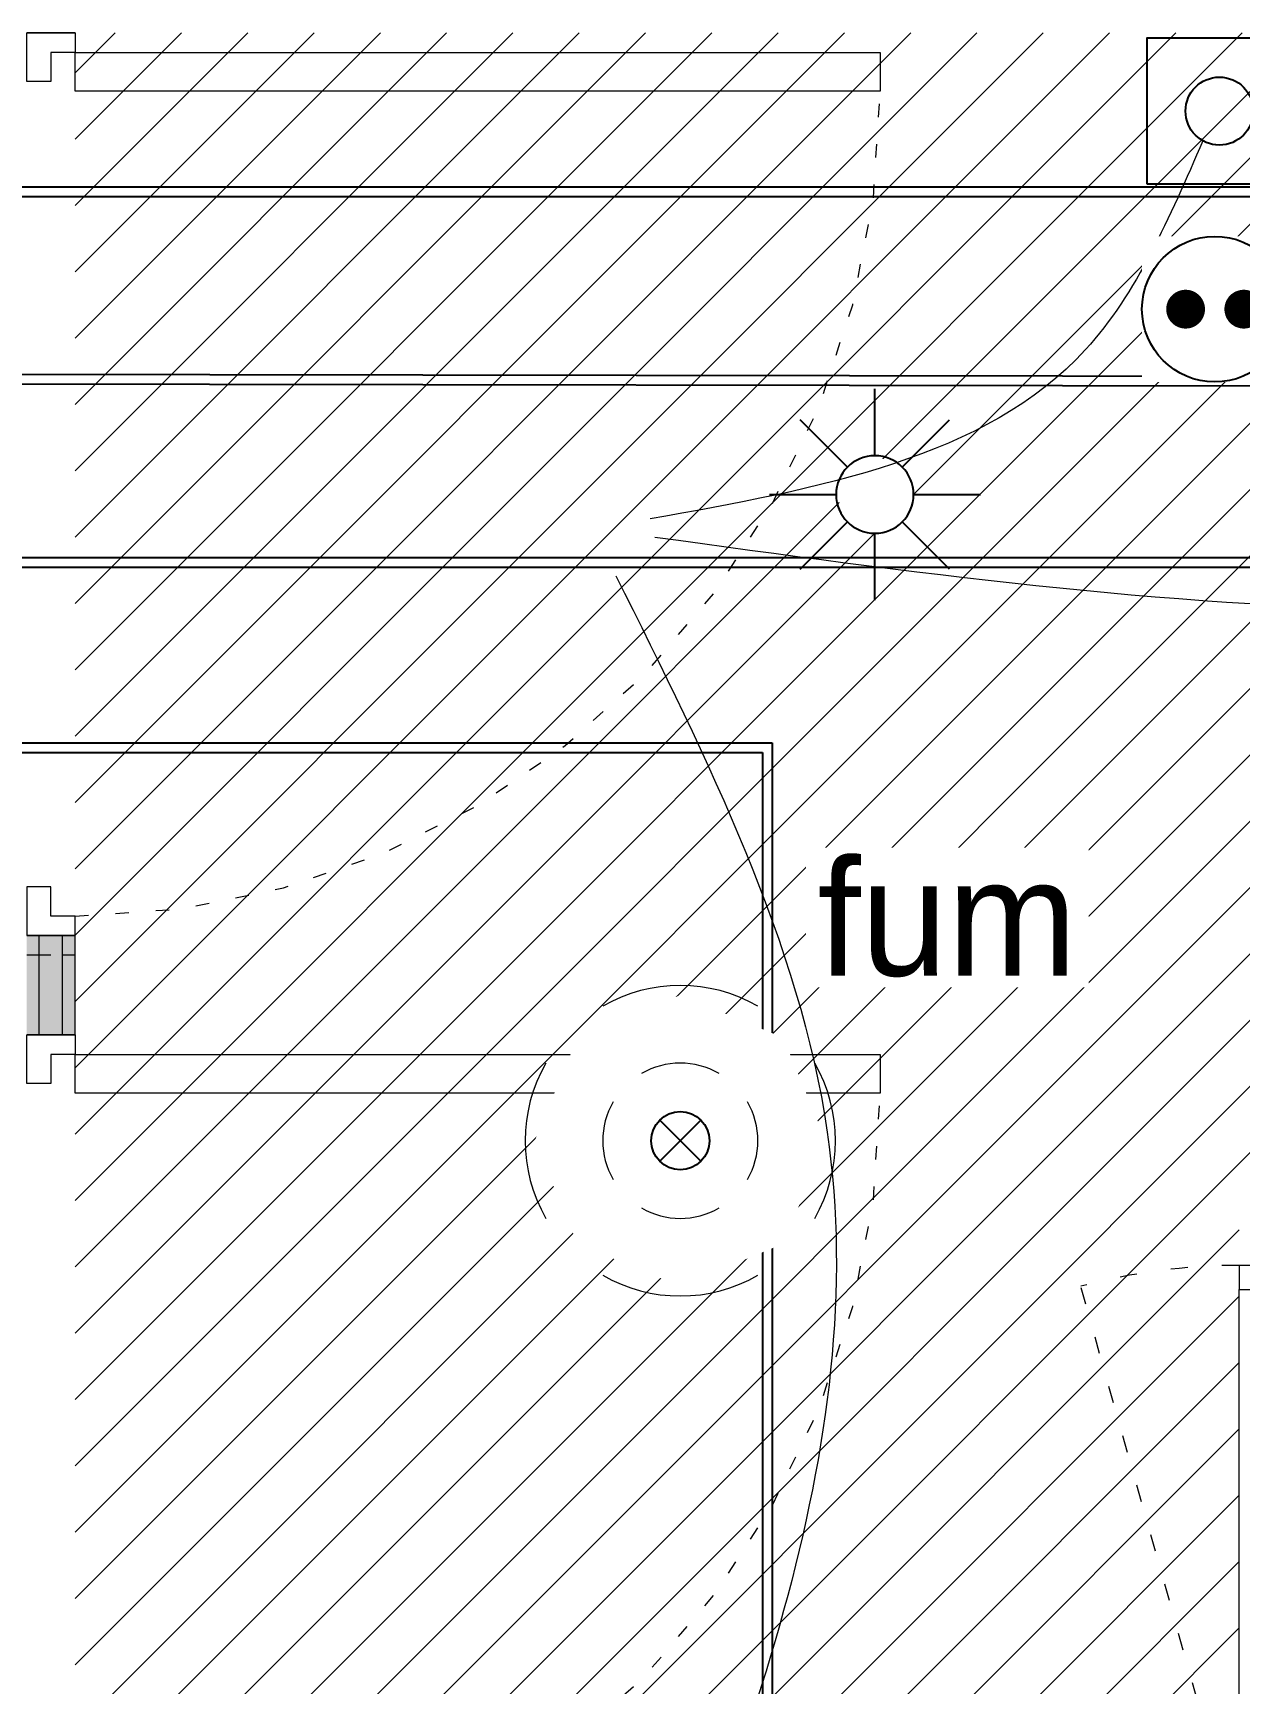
# Model space of a CAD drawing. Header units: centimetres. Extents: x 2666 to 9670, y 1889 to 5633.
# Drawn here: x 6451.9 to 6576.3, y 3964.4 to 4134.4 of the extents above; entities that cross this region are included whole.
import ezdxf

# ---------------------------------------------------------------- set-up
doc = ezdxf.new("R2010")
doc.units = ezdxf.units.CM
doc.header["$LTSCALE"] = 12.7
for name, pattern in [('Style de ligne -13', [0.295276, 0.19685, -0.098425]), ('Style de ligne -18', [0.328084, 0.109361, -0.218723]), ('Style de ligne -5', [0.41656, 0.13885, -0.27771])]:
    doc.linetypes.add(name, pattern=pattern)
for name, color, linetype, lineweight in [('B aménagement intérieur', 7, 'Continuous', 5), ('B Faux plafonds', 7, 'Continuous', 5), ('B GÈnÈral', 7, 'Continuous', 5), ('B Général', 7, 'Continuous', 5), ('C ANNOTATIONS-prestations', 7, 'Continuous', 5), ('F REMPLISSAGE-vert clair', 7, 'Continuous', 13), ('F REMPLISSAGE-vert clair-1', 7, 'Continuous', 5), ('F REMPLISSAGE-vert foncÈ', 7, 'Continuous', 5), ('F REMPLISSAGE-vert foncé', 7, 'Continuous', 13), ('prlm-ELEC-CFO', 1, 'Continuous', 25), ('prlm-ELEC-SSI', 1, 'Continuous', 25)]:
    doc.layers.add(name, color=color, linetype=linetype, lineweight=lineweight)
doc.layers.add('prlm-CHAUFF', color=4, linetype='Continuous')
doc.styles.add('Eurostile', font='')
doc.styles.add('prlm-elec-ssi', font='comic.ttf', dxfattribs={"height": 12})
doc.styles.get('Eurostile').set_extended_font_data('Eurostile')

# ---------------------------------------------------------------- blocks, each defined once
blk = doc.blocks.new('xi.SPOT')
at = {"color": 0, "lineweight": 5}
blk.add_wipeout([(-4, 0), (-2.83, -2.83), (0, -4), (2.83, -2.83), (4, 0), (2.83, 2.83), (0, 4), (-2.83, 2.83)], dxfattribs=at).dxf.layer = 'prlm-ELEC-CFO'
at = {"layer": 'prlm-ELEC-CFO', "color": 0, "linetype": 'ByBlock', "lineweight": -2, "flags": 128}
for points in [[(0, 10.88), (0, 4)], [(-7.69, 7.69), (-2.83, 2.83)], [(7.69, 7.69), (2.83, 2.83)], [(-10.88, 0), (-4, 0)], [(4, 0), (10.88, 0)], [(-2.83, -2.83), (-7.69, -7.69)], [(2.83, -2.83), (7.69, -7.69)], [(0, -4), (0, -10.88)]]:
    blk.add_lwpolyline(points, dxfattribs=at)
at = {"layer": 'prlm-ELEC-CFO', "color": 0, "linetype": 'ByBlock', "lineweight": -2}
blk.add_circle((0, 0), 4, dxfattribs=at)
blk = doc.blocks.new('xi.BP')
at = {"layer": 'prlm-ELEC-CFO', "color": 0, "flags": 128}
blk.add_lwpolyline([(-7.5, -7.5), (7.5, -7.5), (7.5, 7.5), (-7.5, 7.5)], close=True, dxfattribs=at)
at = {"layer": 'prlm-ELEC-CFO', "color": 0}
blk.add_circle((0, 0), 3.5, dxfattribs=at)
blk = doc.blocks.new('xi.FUM')
at = {"color": 0}
blk.add_wipeout([(-10.61, -10.61), (-15, 0), (-10.61, 10.61), (0, 15), (10.61, 10.61), (15, 0), (10.61, -10.61), (0, -15)], dxfattribs=at).dxf.layer = 'prlm-ELEC-SSI'
at = {"layer": 'prlm-ELEC-SSI', "color": 0}
for points in [[(-2.12, 2.12), (2.12, -2.12)], [(2.12, 2.12), (-2.12, -2.12)]]:
    blk.add_lwpolyline(points, dxfattribs=at)
blk.add_circle((0, 0), 3, dxfattribs=at)
at = {"layer": 'prlm-ELEC-SSI', "color": 0, "lineweight": 13}
for radius, start, end in [(16, 60, 120), (16, 150, 210), (8, 60, 120), (16, 330, 30), (8, 150, 210), (8, 330, 30), (8, 240, 300), (16, 240, 300)]:
    blk.add_arc((0, 0), radius, start, end, dxfattribs=at)
blk = doc.blocks.new('xi.PC')
at = {"color": 0, "lineweight": 5}
blk.add_wipeout([(-7.5, -7.5), (7.5, -7.5), (7.5, 7.5), (-7.5, 7.5)], dxfattribs=at).dxf.layer = 'prlm-ELEC-CFO'
at = {"layer": 'prlm-ELEC-CFO', "color": 0, "linetype": 'ByBlock', "lineweight": 5, "const_width": 2}
for points in [[(-4, 0, 1), (-2, 0, 1)], [(2, 0, 1), (4, 0, 1)]]:
    blk.add_lwpolyline(points, format="xyb", close=True, dxfattribs=at)
at = {"layer": 'prlm-ELEC-CFO', "color": 0, "linetype": 'ByBlock', "lineweight": -2}
blk.add_circle((0, 0), 7.5, dxfattribs=at)
blk = doc.blocks.new('Groupe-12-1')
at = {"layer": 'B Général', "flags": 128}
for points in [[(-31.46, -5.77), (-31.46, -0.77), (-28.96, -0.77), (-28.96, -3.27), (-26.46, -3.27), (-26.46, -5.77)], [(26.04, -0.77), (26.04, -3.27), (-28.96, -3.27), (-28.96, -0.77)], [(28.54, -5.77), (28.54, -0.77), (26.04, -0.77), (26.04, -3.27), (23.54, -3.27), (23.54, -5.77)]]:
    blk.add_lwpolyline(points, close=True, dxfattribs=at)
blk = doc.blocks.new('TE')
at = {"layer": 'B Général', "color": 7, "linetype": 'Style de ligne -5', "lineweight": 5}
blk.add_line((-31.46, -0.77), (26.39, 15.56), dxfattribs=at)
at = {"layer": 'B Général', "flags": 128}
blk.add_lwpolyline([(28.54, -5.77), (28.54, -25.77), (-31.46, -25.77), (-31.46, -5.77)], close=True, dxfattribs=at)
at = {"layer": 'B Général', "color": 7, "flags": 128}
blk.add_lwpolyline([(15.79, -14.77), (15.79, -25.77), (-16.46, -25.77), (-16.46, -14.77)], close=True, dxfattribs=at)
at = {"layer": 'B Général', "color": 7, "linetype": 'Style de ligne -5', "lineweight": 5}
blk.add_arc((-34.54, -0.77), 63.08, 359.9968, 14.9984, dxfattribs=at)
at = {"layer": 'B Général', "color": 7}
blk.add_blockref('Groupe-12-1', (0, 0), dxfattribs=at)
at = {"layer": 'B Général', "insert": (-0.34, -16.07), "char_height": 7.059, "width": 32.25, "attachment_point": 2, "line_spacing_factor": 0.894142, "style": 'Eurostile'}
blk.add_mtext('TE ', dxfattribs=at)
at = {"layer": 'C ANNOTATIONS-prestations', "insert": (-0.34, -14.77), "char_height": 4.706, "width": 32.25, "attachment_point": 8, "line_spacing_factor": 0.894142, "style": 'Eurostile'}
blk.add_mtext('60x20', dxfattribs=at)

msp = doc.modelspace()

# ---------------------------------------------------------------- hatches: boundary and pattern name
at = {"layer": 'B Faux plafonds', "linetype": 'Continuous', "lineweight": 5, "true_color": 0xaaaaaa}
h = msp.add_hatch(dxfattribs=at)
h.set_pattern_fill('F_P__SOFFITE', color=253, style=0, pattern_type=2)
h.set_pattern_definition([(45, (6912.988, 3882.9744), (-3.527778, 3.30729), [])])
h.paths.add_polyline_path([(6852.89, 3963.39), (6928.53, 3963.39), (6928.53, 4041.39), (6935.53, 4041.39), (6935.53, 4011.55), (7146.53, 4011.55), (7146.53, 4144.01), (7120.2, 4144.01), (7120.2, 4209.12), (6805.89, 4209.12), (6805.89, 4134.39), (6456.27, 4134.39), (6456.27, 3824.39), (6576.26, 3824.39), (6576.27, 4014.39), (6696.27, 4014.39), (6696.27, 4041.39), (6696.34, 4041.39), (6696.34, 4041.39), (6852.89, 4041.39)])

# ---------------------------------------------------------------- linework, layer by layer
at = {"layer": 'B aménagement intérieur', "color": 7, "linetype": 'Style de ligne -13', "lineweight": 5, "flags": 128}
for points in [[(6451.27, 4134.39), (6456.27, 4134.39)], [(6451.27, 4039.39), (6456.27, 4039.39)]]:
    msp.add_lwpolyline(points, dxfattribs=at)
at = {"layer": 'B GÈnÈral', "color": 9, "linetype": 'Continuous', "true_color": 0xc0dcc0}
for points in [[(6456.27, 4134.39), (6451.27, 4134.39), (6456.27, 4134.39), (6451.27, 4134.39)], [(6456.27, 4031.14), (6451.27, 4031.14), (6456.27, 4041.39), (6451.27, 4041.39)]]:
    msp.add_solid(points, dxfattribs=at)
at = {"layer": 'B Général', "color": 98, "linetype": 'Continuous', "lineweight": 13, "true_color": 0x004400}
for p, q in [((6456.27, 4134.39), (6451.27, 4134.39)), ((6456.27, 4134.39), (6451.27, 4134.39)), ((6456.27, 4134.39), (6456.27, 4134.39)), ((6456.27, 4041.39), (6451.27, 4041.39)), ((6456.27, 4031.14), (6456.27, 4041.39)), ((6456.27, 4031.14), (6451.27, 4031.14))]:
    msp.add_line(p, q, dxfattribs=at)
at = {"layer": 'B Général', "color": 7, "linetype": 'Continuous', "lineweight": 5, "flags": 128}
for points in [[(6456.27, 4134.39), (6456.27, 4132.39), (6453.77, 4132.39), (6453.77, 4129.39), (6451.27, 4129.39), (6451.27, 4134.39)], [(6456.27, 4041.39), (6456.27, 4043.39), (6453.77, 4043.39), (6453.77, 4046.39), (6451.27, 4046.39), (6451.27, 4041.39), (6451.27, 4041.39), (6451.27, 4041.39), (6455.55, 4041.39), (6455.55, 4041.39)], [(6456.27, 4031.14), (6456.27, 4029.14), (6453.77, 4029.14), (6453.77, 4026.14), (6451.27, 4026.14), (6451.27, 4031.14)]]:
    msp.add_lwpolyline(points, close=True, dxfattribs=at)
at = {"layer": 'B Général', "flags": 128}
for points in [[(6456.27, 4132.39), (6539.27, 4132.39), (6539.27, 4128.39), (6456.27, 4128.39)], [(6456.27, 4029.14), (6539.27, 4029.14), (6539.27, 4025.14), (6456.27, 4025.14)]]:
    msp.add_lwpolyline(points, close=True, dxfattribs=at)
at = {"layer": 'B Général', "linetype": 'Style de ligne -18', "lineweight": 5, "flags": 128}
for points in [[(6456.27, 4043.39), (6467.1, 4044.12), (6477.75, 4046.29), (6488.03, 4049.86), (6497.77, 4054.78), (6506.79, 4060.95), (6514.96, 4068.28), (6522.12, 4076.64), (6528.15, 4085.89), (6532.95, 4095.86), (6536.44, 4106.39), (6538.56, 4117.29), (6539.27, 4128.39)], [(6456.27, 3940.14), (6467.1, 3940.87), (6477.75, 3943.04), (6488.03, 3946.61), (6497.77, 3951.53), (6506.79, 3957.7), (6514.96, 3965.03), (6522.12, 3973.39), (6528.15, 3982.64), (6532.95, 3992.61), (6536.44, 4003.14), (6538.56, 4014.04), (6539.27, 4025.14)]]:
    msp.add_lwpolyline(points, dxfattribs=at)
at = {"layer": 'F REMPLISSAGE-vert clair'}
for p, q in [((6452.57, 4134.39), (6452.57, 4134.39)), ((6454.97, 4134.39), (6454.97, 4134.39)), ((6452.57, 4031.14), (6452.57, 4041.39)), ((6454.97, 4031.14), (6454.97, 4041.39))]:
    msp.add_line(p, q, dxfattribs=at)
at = {"layer": 'F REMPLISSAGE-vert clair-1', "color": 9, "linetype": 'Continuous', "true_color": 0xc0dcc0}
for points in [[(6452.57, 4134.39), (6454.97, 4134.39), (6452.57, 4134.39), (6454.97, 4134.39)], [(6452.57, 4031.14), (6454.97, 4031.14), (6452.57, 4041.39), (6454.97, 4041.39)]]:
    msp.add_solid(points, dxfattribs=at)
at = {"layer": 'F REMPLISSAGE-vert foncÈ', "color": 54, "linetype": 'Continuous', "true_color": 0x99aa00}
for points in [[(6451.27, 4134.39), (6452.57, 4134.39), (6451.27, 4134.39), (6452.57, 4134.39)], [(6454.97, 4134.39), (6456.27, 4134.39), (6454.97, 4134.39), (6456.27, 4134.39)], [(6451.27, 4031.14), (6452.57, 4031.14), (6451.27, 4041.39), (6452.57, 4041.39)], [(6454.97, 4031.14), (6456.27, 4031.14), (6454.97, 4041.39), (6456.27, 4041.39)]]:
    msp.add_solid(points, dxfattribs=at)
at = {"layer": 'F REMPLISSAGE-vert foncé'}
for p, q in [((6452.57, 4134.39), (6452.57, 4134.39)), ((6454.97, 4134.39), (6454.97, 4134.39)), ((6452.57, 4031.14), (6452.57, 4041.39)), ((6454.97, 4031.14), (6454.97, 4041.39))]:
    msp.add_line(p, q, dxfattribs=at)
at = {"layer": 'F REMPLISSAGE-vert foncé', "color": 98, "linetype": 'Continuous', "lineweight": 13, "true_color": 0x004400}
for p, q in [((6456.27, 4134.39), (6456.27, 4134.39)), ((6456.27, 4031.14), (6456.27, 4041.39))]:
    msp.add_line(p, q, dxfattribs=at)
at = {"layer": 'prlm-CHAUFF', "ltscale": 50}
for p, q in [((6309.77, 4118.53), (7041.44, 4118.53)), ((6309.77, 4117.53), (7041.02, 4117.53)), ((6309.76, 4099.43), (7015.08, 4098.38)), ((6309.76, 4098.43), (7014.66, 4097.38)), ((6309.76, 4080.33), (6657.15, 4080.33)), ((6309.76, 4079.33), (6656.15, 4079.33)), ((6309.65, 4061.24), (6528.12, 4061.23)), ((6528.12, 4061.23), (6528.12, 3855.84)), ((6309.65, 4060.24), (6527.12, 4060.23)), ((6527.12, 4060.23), (6527.12, 3855.84))]:
    msp.add_line(p, q, dxfattribs=at)

# ---------------------------------------------------------------- block references
at = {"layer": 'B Général', "color": 7, "rotation": 90}
msp.add_blockref('TE', (6575.5, 3978.85), dxfattribs=at)
at = {"layer": 'prlm-ELEC-CFO'}
msp.add_blockref('xi.BP', (6574.25, 4126.34), dxfattribs=at)

# ---------------------------------------------------------------- next in the draw order: block references
at = {"layer": 'prlm-ELEC-CFO', "xscale": -1, "rotation": 180}
msp.add_blockref('xi.SPOT', (6538.72, 4086.83), dxfattribs=at)

# ---------------------------------------------------------------- next in the draw order: linework, layer by layer
at = {"layer": 'prlm-ELEC-CFO', "lineweight": 13}
for points in [[(6572.53, 4123.29), (6560.45, 4101.77), (6515.56, 4084.31)], [(6516.02, 4082.45), (6594.64, 4074.98), (6682.86, 4082.5)], [(6512.02, 4078.45), (6533.81, 4021.11), (6510.97, 3921.56)]]:
    msp.add_spline(points, degree=3, dxfattribs=at)

# ---------------------------------------------------------------- next in the draw order: block references
at = {"layer": 'prlm-ELEC-CFO'}
msp.add_blockref('xi.PC', (6573.76, 4105.93), dxfattribs=at)
at = {"layer": 'prlm-ELEC-SSI'}
msp.add_blockref('xi.FUM', (6518.66, 4020.24), dxfattribs=at)

# ---------------------------------------------------------------- next in the draw order: texts
at = {"layer": 'prlm-ELEC-SSI', "lineweight": 20, "insert": (6546.19, 4043.16), "char_height": 12, "attachment_point": 5, "line_spacing_factor": 0.8, "style": 'prlm-elec-ssi', "bg_fill": 3, "box_fill_scale": 1.1, "bg_fill_color": 256, "bg_fill_transparency": 0}
msp.add_mtext('fum', dxfattribs=at)

doc.saveas('drawing.dxf')
